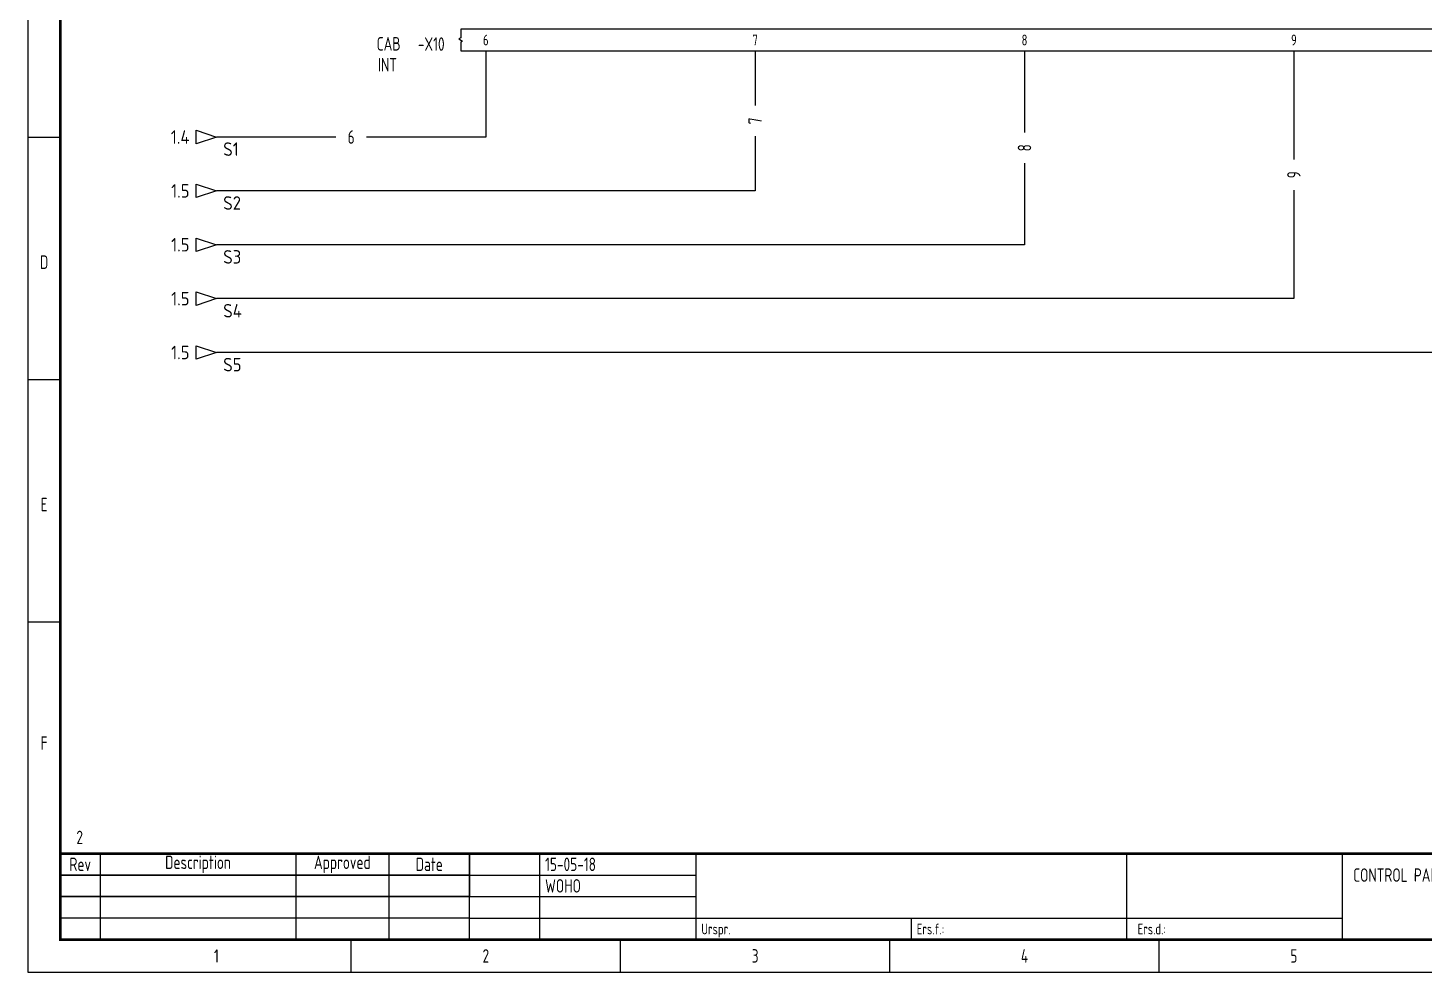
# Model space of a CAD drawing. Extents: x 0 to 420, y 0 to 297.
# Drawn here: x 0 to 259.2, y 0 to 175.2 of the extents above; entities that cross this region are included whole.
import ezdxf
from ezdxf.enums import TextEntityAlignment as Align

# ---------------------------------------------------------------- set-up
doc = ezdxf.new("R2010")
doc.units = 0
doc.layers.get('0').update_dxf_attribs({"linetype": 'CONTINUOUS'})
for name, color, linetype in [('BLUE_16', 5, 'CONTINUOUS'), ('DESC', 150, 'CONTINUOUS'), ('DESCCHILD', 20, 'CONTINUOUS'), ('LOC', 8, 'CONTINUOUS'), ('MISC', 7, 'CONTINUOUS'), ('SYMS', 7, 'CONTINUOUS'), ('TAGS', 150, 'CONTINUOUS'), ('TERMS', 123, 'CONTINUOUS'), ('TITLEBLOCK', 253, 'CONTINUOUS'), ('TITLEBLOCK_VAULT', 253, 'CONTINUOUS'), ('WIRENO', 72, 'CONTINUOUS'), ('XREF', 7, 'CONTINUOUS'), ('XREFCHILD', 134, 'CONTINUOUS')]:
    doc.layers.add(name, color=color, linetype=linetype)
doc.styles.add('ISOCP', font='ISOCP.SHX', dxfattribs={"width": 0.8, "height": 2.5})
doc.styles.add('WD_IEC', font='ISOCP2.shx', dxfattribs={"width": 0.9, "height": 4})

# ---------------------------------------------------------------- blocks, each defined once
blk = doc.blocks.new('VCN2_18J_68BD$$2')
at = {"layer": 'SYMS'}
for p, q in [((204, 0), (-4.65, 0)), ((-4.65, 0), (-4.65, -1.6)), ((204, -4), (204, 0)), ((-4.65, -1.6), (-5, -1.8)), ((-5, -1.8), (-4.31, -2.2)), ((-4.31, -2.2), (-4.65, -2.4)), ((-4.65, -2.4), (-4.65, -4)), ((-4.65, -4), (204, -4))]:
    blk.add_line(p, q, dxfattribs=at)
at = {"layer": 'DESCCHILD', "style": 'WD_IEC'}
for tag, p in [('DESC1', (12.35, -7.1)), ('DESC2', (12.35, -10.85)), ('DESC3', (12.35, -14.6))]:
    blk.add_attdef(tag, text='', height=2.5, dxfattribs=at).set_placement(p, align=Align.RIGHT)
at = {"layer": 'LOC', "style": 'WD_IEC'}
for tag, p in [('INST', (12.35, 2)), ('LOC', (12.35, -1))]:
    blk.add_attdef(tag, text='', height=2.5, dxfattribs=at).set_placement(p, align=Align.RIGHT)
at = {"layer": 'MISC', "style": 'WD_IEC', "width": 0.9, "flags": 1}
for tag, p in [('FAMILY', (-1.34, 1.07)), ('X4LINK', (-4.65, -2)), ('X1LINK', (208, -2))]:
    blk.add_attdef(tag, p, '', height=0.5, dxfattribs=at)
at = {"layer": 'MISC', "style": 'WD_IEC', "flags": 1}
for tag, p in [('ACE_FLAG', (0, -1.75)), ('X8TERM06J', (0, -4)), ('X8TERM07J', (50, -4)), ('X8TERM08J', (100, -4)), ('X8TERM09J', (150, -4)), ('X8TERM10J', (200, -4))]:
    blk.add_attdef(tag, p, '', height=0.32, dxfattribs=at)
at = {"layer": 'MISC', "style": 'WD_IEC'}
for tag, p in [('X8_TINY_DOT_DONT_REMOVE_06J', (0, -4)), ('X8_TINY_DOT_DONT_REMOVE_07J', (50, -4)), ('X8_TINY_DOT_DONT_REMOVE_08J', (100, -4)), ('X8_TINY_DOT_DONT_REMOVE_09J', (150, -4)), ('X8_TINY_DOT_DONT_REMOVE_10J', (200, -4))]:
    blk.add_attdef(tag, p, '', height=0.01, dxfattribs=at)
at = {"layer": 'MISC', "style": 'WD_IEC', "width": 0.9, "flags": 8}
for tag, p in [('X8WIRE06J', (1, -6)), ('X8WIRE07J', (51, -6)), ('X8WIRE08J', (101, -6)), ('X8WIRE09J', (151, -6)), ('X8WIRE10J', (201, -6))]:
    blk.add_attdef(tag, text='', height=2, rotation=90, dxfattribs=at).set_placement(p, align=Align.TOP_RIGHT)
at = {"layer": 'TAGS', "style": 'WD_IEC'}
blk.add_attdef('TAG2', text='', height=2.5, dxfattribs=at).set_placement((12.35, -4), align=Align.RIGHT)
at = {"layer": 'TERMS', "style": 'WD_IEC'}
for tag, p in [('TERM06J', (0, -2)), ('TERM07J', (50, -2)), ('TERM08J', (100, -2)), ('TERM09J', (150, -2)), ('TERM10J', (200, -2))]:
    blk.add_attdef(tag, text='', height=2, dxfattribs=at).set_placement(p, align=Align.MIDDLE_CENTER)
at = {"layer": 'TERMS', "style": 'WD_IEC', "width": 0.9, "flags": 8}
for tag, p in [('TERMDESC06J', (-1, -6)), ('TERMDESC07J', (49, -6)), ('TERMDESC08J', (99, -6)), ('TERMDESC09J', (149, -6)), ('TERMDESC10J', (199, -6))]:
    blk.add_attdef(tag, text='', height=2, rotation=90, dxfattribs=at).set_placement(p, align=Align.RIGHT)
at = {"layer": 'XREFCHILD', "style": 'WD_IEC'}
blk.add_attdef('XREF', text='', height=2.5, dxfattribs=at).set_placement((62.35, -17.01), align=Align.RIGHT)
blk = doc.blocks.new('HA1D3')
blk.add_lwpolyline([(0, 0), (-3.75, -1.25), (-3.75, 1.25)], close=True)
at = {"style": 'WD_IEC', "flags": 1}
blk.add_attdef('SIGCODE', text='', height=1, dxfattribs=at).set_placement((-2.5, 1.8), align=Align.RIGHT)
at = {"style": 'WD_IEC'}
for tag, p, height, flags in [('WIRENO', (1.25, 1), 2.5, 8), ('X1TERM01', (0, 0), 0.32, 1)]:
    blk.add_attdef(tag, p, '', height=height, dxfattribs=dict(at, flags=flags))
blk.add_attdef('XREF', text='', height=2.5, dxfattribs=at).set_placement((-5, 0), align=Align.MIDDLE_RIGHT)
blk.add_attdef('DESC1', text='', height=2.5, dxfattribs=at).set_placement((1.25, -1), align=Align.TOP_LEFT)
blk = doc.blocks.new('*T2')
at = {"color": 0, "linetype": 'ByBlock', "lineweight": -2, "transparency": 16777216}
for p, q in [((0, 0), (76, 0)), ((0, 0), (0, -8)), ((7.42, 0), (7.42, -8)), ((43.72, 0), (43.72, -8)), ((61, 0), (61, -8)), ((76, 0), (76, -8)), ((0, -4), (76, -4)), ((0, -8), (76, -8))]:
    blk.add_line(p, q, dxfattribs=at)
at = {"color": 0, "transparency": 16777216, "char_height": 2.5, "attachment_point": 5, "style": 'ISOCP'}
for s, insert, width in [('Rev', (3.71, -2), 6.9152), ('Description', (25.57, -2), 35.8048), ('Approved', (52.36, -2), 16.7761), ('Date', (68.5, -2), 14.5039)]:
    blk.add_mtext(s, dxfattribs=dict(at, insert=insert, width=width))
blk = doc.blocks.new('vaac_RevBlock')
blk.add_blockref('*T2', (0, 0))
blk = doc.blocks.new('TITLE_A3')
at = {"layer": 'TITLEBLOCK', "linetype": 'Continuous'}
for p, q in [((0, 297), (0, 0)), ((0, 0), (420, 0))]:
    blk.add_line(p, q, dxfattribs=at)
at = {"layer": 'TITLEBLOCK'}
for p, q in [((0, 155), (6, 155)), ((0, 110), (6, 110)), ((0, 65), (6, 65)), ((13.42, 22), (13.42, 6)), ((49.72, 22), (49.72, 6)), ((67, 22), (67, 6)), ((82, 6), (82, 22)), ((95, 6), (95, 22)), ((124, 22), (124, 6)), ((204, 6), (204, 22)), ((244, 6), (244, 22)), ((82, 18), (6, 18)), ((82, 18), (124, 18)), ((82, 14), (6, 14)), ((82, 14), (124, 14)), ((82, 10), (6, 10)), ((82, 10), (244, 10)), ((164, 6), (164, 10)), ((60, 0), (60, 6)), ((110, 0), (110, 6)), ((160, 0), (160, 6)), ((210, 0), (210, 6))]:
    blk.add_line(p, q, dxfattribs=at)
at = {"layer": 'TITLEBLOCK', "const_width": 0.5}
blk.add_lwpolyline([(414, 291), (6, 291), (6, 6), (414, 6)], close=True, dxfattribs=at)
blk.add_lwpolyline([(6, 22), (414, 22)], dxfattribs=at)
blk.add_lwpolyline([(6, 22), (414, 22)], dxfattribs=at)
blk.add_lwpolyline([(6, 22), (414, 22)], dxfattribs=at)
blk.add_lwpolyline([(6, 22), (414, 22)], dxfattribs=at)
at = {"color": 1, "style": 'ISOCP', "oblique": 0.0175, "width": 0.8}
for s, p in [('D', (3, 131.77)), ('E', (3, 86.77)), ('F', (3, 42.5)), ('1', (35, 3)), ('2', (85, 3)), ('3', (135, 3)), ('4', (185, 3)), ('5', (235, 3))]:
    blk.add_text(s, height=2.5, dxfattribs=at).set_placement(p, align=Align.MIDDLE_CENTER)
for tag, height, p in [('AE_PREV', 2.5, (9, 25)), ('AE_DATE', 2.5, (96, 20)), ('AE_INS', 2, (365, 20)), ('AE_TITLE1', 3.5, (126, 18.5)), ('AE_DESCR1', 2.5, (246, 18)), ('AE_DRAWN', 2.5, (96, 16)), ('AE_TITLE3', 2.5, (296, 16)), ('AE_LOC', 2, (365, 16)), ('AE_CHECKED', 2.5, (96, 12)), ('AE_TITLE2', 3.5, (126, 13.5)), ('AE_DESCR2', 2.5, (246, 14)), ('AE_SHEET', 2.5, (398, 12)), ('AE_DESCR3', 2.5, (246, 10)), ('AE_NORM', 2.5, (96, 8)), ('AE_PROJECT', 2.5, (296, 8)), ('AE_DRAWNO', 2.5, (332, 8))]:
    blk.add_attdef(tag, text='', height=height, dxfattribs=at).set_placement(p, align=Align.MIDDLE_LEFT)
for tag, p in [('AE_NEXT', (411, 25)), ('AE_SHEETMAX', (403.5, 8))]:
    blk.add_attdef(tag, text='', height=2.5, dxfattribs=at).set_placement(p, align=Align.MIDDLE_RIGHT)
at = {"style": 'ISOCP', "width": 0.8, "flags": 9}
blk.add_attdef('WD_TB', (0, 0), '', height=2.5, dxfattribs=at)
at = {"layer": 'TITLEBLOCK', "style": 'ISOCP', "oblique": 0.0175, "width": 0.8}
for s, p in [('Urspr.', (125, 8)), ('Ers.f.:', (165, 8)), ('Ers.d.:', (206, 8))]:
    blk.add_text(s, height=2, dxfattribs=at).set_placement(p, align=Align.MIDDLE_LEFT)
at = {"layer": 'TITLEBLOCK', "style": 'ISOCP', "width": 0.8, "flags": 2}
for tag, p in [('DATE', (83, 20)), ('PROJECTDESC', (296, 20)), ('DRAWN', (83, 16)), ('REVISION', (391, 16)), ('CHECKED', (83, 12)), ('PROJECT', (296, 12)), ('DRAWINGNO', (332, 12)), ('PAGE', (391, 12)), ('NORM', (83, 8))]:
    blk.add_attdef(tag, text='', height=2.5, dxfattribs=at).set_placement(p, align=Align.MIDDLE_LEFT)
blk.add_attdef('PAGES', text='', height=2.5, dxfattribs=at).set_placement((412.5, 8), align=Align.MIDDLE_RIGHT)
blk = doc.blocks.new('WD_WNH1')
at = {"style": 'WD_IEC', "width": 0.8}
blk.add_attdef('WIRENO', text='', height=2.5, dxfattribs=at).set_placement((0, 0), align=Align.MIDDLE_CENTER)
at = {"style": 'WD_IEC'}
for tag, p in [('X4_TINY_DOT_DONT_REMOVE', (-1, 0)), ('X1_TINY_DOT_DONT_REMOVE', (1, 0))]:
    blk.add_attdef(tag, p, '', height=0.002, dxfattribs=at)
at = {"style": 'WD_IEC', "flags": 1}
for tag, p in [('X4TERM01', (-1, 0)), ('X1TERM01', (1, 0))]:
    blk.add_attdef(tag, p, '', height=0.2, dxfattribs=at)
for tag, p in [('W04USER', (0, 0.375)), ('W05USER', (0, 0.25)), ('W03USER', (0, 0.5)), ('W06USER', (0, 0.125)), ('W07USER', (0, 0)), ('W02USER', (0, 0.625)), ('W01USER', (0, 0.75)), ('W08USER', (0, -0.125)), ('W09USER', (0, -0.25)), ('W10USER', (0, -0.375))]:
    blk.add_attdef(tag, text='', height=0.08, dxfattribs=at).set_placement(p, align=Align.CENTER)
blk = doc.blocks.new('WD_WNV1')
at = {"style": 'WD_IEC', "width": 0.8}
blk.add_attdef('WIRENO', text='', height=2.5, rotation=90, dxfattribs=at).set_placement((0, 0), align=Align.MIDDLE_CENTER)
at = {"style": 'WD_IEC', "flags": 1}
for tag, p in [('W04USER', (0, 0.375)), ('W05USER', (0, 0.25)), ('W03USER', (0, 0.5)), ('W06USER', (0, 0.125)), ('W07USER', (0, 0)), ('W02USER', (0, 0.625)), ('W01USER', (0, 0.75)), ('W08USER', (0, -0.125)), ('W09USER', (0, -0.25)), ('W10USER', (0, -0.375))]:
    blk.add_attdef(tag, text='', height=0.08, dxfattribs=at).set_placement(p, align=Align.CENTER)
at = {"style": 'WD_IEC'}
for tag, p in [('X2_TINY_DOT_DONT_REMOVE', (0, 1)), ('X8_TINY_DOT_DONT_REMOVE', (0, -1))]:
    blk.add_attdef(tag, p, '', height=0.002, dxfattribs=at)
at = {"style": 'WD_IEC', "flags": 1}
for tag, p in [('X2TERM01', (0, 1)), ('X8TERM01', (0, -1))]:
    blk.add_attdef(tag, p, '', height=0.2, dxfattribs=at)

msp = doc.modelspace()

# ---------------------------------------------------------------- linework, layer by layer
at = {"layer": 'BLUE_16'}
for p, q in [((85, 171), (85, 155)), ((135, 171), (135, 160.84)), ((185, 171), (185, 155.84)), ((235, 171), (235, 150.84)), ((57.16, 155), (35, 155)), ((85, 155), (62.84, 155)), ((135, 155.16), (135, 145)), ((185, 150.16), (185, 135)), ((235, 145.16), (235, 125)), ((135, 145), (35, 145)), ((185, 135), (35, 135)), ((235, 125), (35, 125)), ((285, 115), (35, 115))]:
    msp.add_line(p, q, dxfattribs=at)

# ---------------------------------------------------------------- block references
at = {"layer": 'SYMS'}
ref = msp.add_blockref('VCN2_18J_68BD$$2', (85, 175), dxfattribs=at)
ref.add_attrib('TERM10J', '10', dxfattribs={"layer": 'TERMS', "height": 2, "style": 'WD_IEC', "width": 0.8}).set_placement((285, 173), align=Align.MIDDLE_CENTER)
ref.add_attrib('X8_TINY_DOT_DONT_REMOVE_10J', '.', (285, 171), dxfattribs={"layer": 'MISC', "height": 0.01, "style": 'WD_IEC'})
ref.add_attrib('TERM09J', '9', dxfattribs={"layer": 'TERMS', "height": 2, "style": 'WD_IEC', "width": 0.8}).set_placement((235, 173), align=Align.MIDDLE_CENTER)
ref.add_attrib('X8_TINY_DOT_DONT_REMOVE_09J', '.', (235, 171), dxfattribs={"layer": 'MISC', "height": 0.01, "style": 'WD_IEC'})
ref.add_attrib('TERM08J', '8', dxfattribs={"layer": 'TERMS', "height": 2, "style": 'WD_IEC', "width": 0.8}).set_placement((185, 173), align=Align.MIDDLE_CENTER)
ref.add_attrib('X8_TINY_DOT_DONT_REMOVE_08J', '.', (185, 171), dxfattribs={"layer": 'MISC', "height": 0.01, "style": 'WD_IEC'})
ref.add_attrib('TERM07J', '7', dxfattribs={"layer": 'TERMS', "height": 2, "style": 'WD_IEC', "width": 0.8}).set_placement((135, 173), align=Align.MIDDLE_CENTER)
ref.add_attrib('X8_TINY_DOT_DONT_REMOVE_07J', '.', (135, 171), dxfattribs={"layer": 'MISC', "height": 0.01, "style": 'WD_IEC'})
ref.add_attrib('TERM06J', '6', dxfattribs={"layer": 'TERMS', "height": 2, "style": 'WD_IEC', "width": 0.8}).set_placement((85, 173), align=Align.MIDDLE_CENTER)
ref.add_attrib('X8_TINY_DOT_DONT_REMOVE_06J', '.', (85, 171), dxfattribs={"layer": 'MISC', "height": 0.01, "style": 'WD_IEC'})
ref.add_attrib('TAG2', '-X10', dxfattribs={"layer": 'TAGS', "height": 2.5, "style": 'WD_IEC', "width": 0.8}).set_placement((77.35, 171), align=Align.RIGHT)
ref.add_attrib('INST', 'CAB', dxfattribs={"layer": 'LOC', "height": 2.5, "style": 'WD_IEC', "width": 0.8}).set_placement((69.18, 171.05), align=Align.RIGHT)
ref.add_attrib('LOC', 'INT', dxfattribs={"layer": 'LOC', "height": 2.5, "style": 'WD_IEC', "width": 0.8}).set_placement((68.5, 167.17), align=Align.RIGHT)
ref = msp.add_blockref('HA1D3', (35, 155), dxfattribs=at)
ref.add_attrib('XREF', '1.4', dxfattribs={"layer": 'XREF', "height": 2.5, "style": 'WD_IEC'}).set_placement((30, 155), align=Align.MIDDLE_RIGHT)
ref.add_attrib('DESC1', 'S1', dxfattribs={"layer": 'DESC', "height": 2.5, "style": 'WD_IEC'}).set_placement((36.25, 154), align=Align.TOP_LEFT)
ref = msp.add_blockref('HA1D3', (35, 145), dxfattribs=at)
ref.add_attrib('XREF', '1.5', dxfattribs={"layer": 'XREF', "height": 2.5, "style": 'WD_IEC'}).set_placement((30, 145), align=Align.MIDDLE_RIGHT)
ref.add_attrib('DESC1', 'S2', dxfattribs={"layer": 'DESC', "height": 2.5, "style": 'WD_IEC'}).set_placement((36.25, 144), align=Align.TOP_LEFT)
ref = msp.add_blockref('HA1D3', (35, 135), dxfattribs=at)
ref.add_attrib('XREF', '1.5', dxfattribs={"layer": 'XREF', "height": 2.5, "style": 'WD_IEC'}).set_placement((30, 135), align=Align.MIDDLE_RIGHT)
ref.add_attrib('DESC1', 'S3', dxfattribs={"layer": 'DESC', "height": 2.5, "style": 'WD_IEC'}).set_placement((36.25, 134), align=Align.TOP_LEFT)
ref = msp.add_blockref('HA1D3', (35, 125), dxfattribs=at)
ref.add_attrib('XREF', '1.5', dxfattribs={"layer": 'XREF', "height": 2.5, "style": 'WD_IEC'}).set_placement((30, 125), align=Align.MIDDLE_RIGHT)
ref.add_attrib('DESC1', 'S4', dxfattribs={"layer": 'DESC', "height": 2.5, "style": 'WD_IEC'}).set_placement((36.25, 124), align=Align.TOP_LEFT)
ref = msp.add_blockref('HA1D3', (35, 115), dxfattribs=at)
ref.add_attrib('XREF', '1.5', dxfattribs={"layer": 'XREF', "height": 2.5, "style": 'WD_IEC'}).set_placement((30, 115), align=Align.MIDDLE_RIGHT)
ref.add_attrib('DESC1', 'S5', dxfattribs={"layer": 'DESC', "height": 2.5, "style": 'WD_IEC'}).set_placement((36.25, 114), align=Align.TOP_LEFT)
at = {"layer": 'TITLEBLOCK'}
ref = msp.add_blockref('TITLE_A3', (0, 0), dxfattribs=at)
ref.add_attrib('AE_PREV', '2', dxfattribs={"layer": '0', "color": 1, "height": 2.5, "style": 'ISOCP', "oblique": 0.0175, "width": 0.8}).set_placement((9, 25), align=Align.MIDDLE_LEFT)
ref.add_attrib('AE_DESCR1', 'CONTROL PANEL', dxfattribs={"layer": '0', "color": 1, "height": 2.5, "style": 'ISOCP', "oblique": 0.0175, "width": 0.8}).set_placement((246, 18), align=Align.MIDDLE_LEFT)
ref.add_attrib('AE_DRAWN', 'WOHO', dxfattribs={"layer": '0', "color": 1, "height": 2.5, "style": 'ISOCP', "oblique": 0.0175, "width": 0.8}).set_placement((96, 16), align=Align.MIDDLE_LEFT)
ref.add_attrib('AE_DATE', '15-05-18', dxfattribs={"layer": '0', "color": 1, "height": 2.5, "style": 'ISOCP', "oblique": 0.0175, "width": 0.8}).set_placement((96, 20), align=Align.MIDDLE_LEFT)
at = {"layer": 'TITLEBLOCK_VAULT'}
msp.add_blockref('vaac_RevBlock', (6, 22), dxfattribs=at)
at = {"layer": 'WIRENO'}
ref = msp.add_blockref('WD_WNV1', (135, 158), dxfattribs=at)
ref.add_attrib('X8_TINY_DOT_DONT_REMOVE', '.', (135, 155.16), dxfattribs={"layer": '0', "height": 0.002, "style": 'WD_IEC'})
ref.add_attrib('X2_TINY_DOT_DONT_REMOVE', '.', (135, 160.84), dxfattribs={"layer": '0', "height": 0.002, "style": 'WD_IEC'})
ref.add_attrib('WIRENO', '7', dxfattribs={"height": 2.5, "rotation": 90, "style": 'WD_IEC', "width": 0.8}).set_placement((135, 158), align=Align.MIDDLE_CENTER)
ref = msp.add_blockref('WD_WNH1', (60, 155), dxfattribs=at)
ref.add_attrib('X4_TINY_DOT_DONT_REMOVE', '.', (57.16, 155), dxfattribs={"layer": '0', "height": 0.002, "style": 'WD_IEC'})
ref.add_attrib('X1_TINY_DOT_DONT_REMOVE', '.', (62.84, 155), dxfattribs={"layer": '0', "height": 0.002, "style": 'WD_IEC'})
ref.add_attrib('WIRENO', '6', dxfattribs={"height": 2.5, "style": 'WD_IEC', "width": 0.8}).set_placement((60, 155), align=Align.MIDDLE_CENTER)
ref = msp.add_blockref('WD_WNV1', (185, 153), dxfattribs=at)
ref.add_attrib('X8_TINY_DOT_DONT_REMOVE', '.', (185, 150.16), dxfattribs={"layer": '0', "height": 0.002, "style": 'WD_IEC'})
ref.add_attrib('X2_TINY_DOT_DONT_REMOVE', '.', (185, 155.84), dxfattribs={"layer": '0', "height": 0.002, "style": 'WD_IEC'})
ref.add_attrib('WIRENO', '8', dxfattribs={"height": 2.5, "rotation": 90, "style": 'WD_IEC', "width": 0.8}).set_placement((185, 153), align=Align.MIDDLE_CENTER)
ref = msp.add_blockref('WD_WNV1', (235, 148), dxfattribs=at)
ref.add_attrib('X8_TINY_DOT_DONT_REMOVE', '.', (235, 145.16), dxfattribs={"layer": '0', "height": 0.002, "style": 'WD_IEC'})
ref.add_attrib('X2_TINY_DOT_DONT_REMOVE', '.', (235, 150.84), dxfattribs={"layer": '0', "height": 0.002, "style": 'WD_IEC'})
ref.add_attrib('WIRENO', '9', dxfattribs={"height": 2.5, "rotation": 90, "style": 'WD_IEC', "width": 0.8}).set_placement((235, 148), align=Align.MIDDLE_CENTER)

doc.saveas('drawing.dxf')
